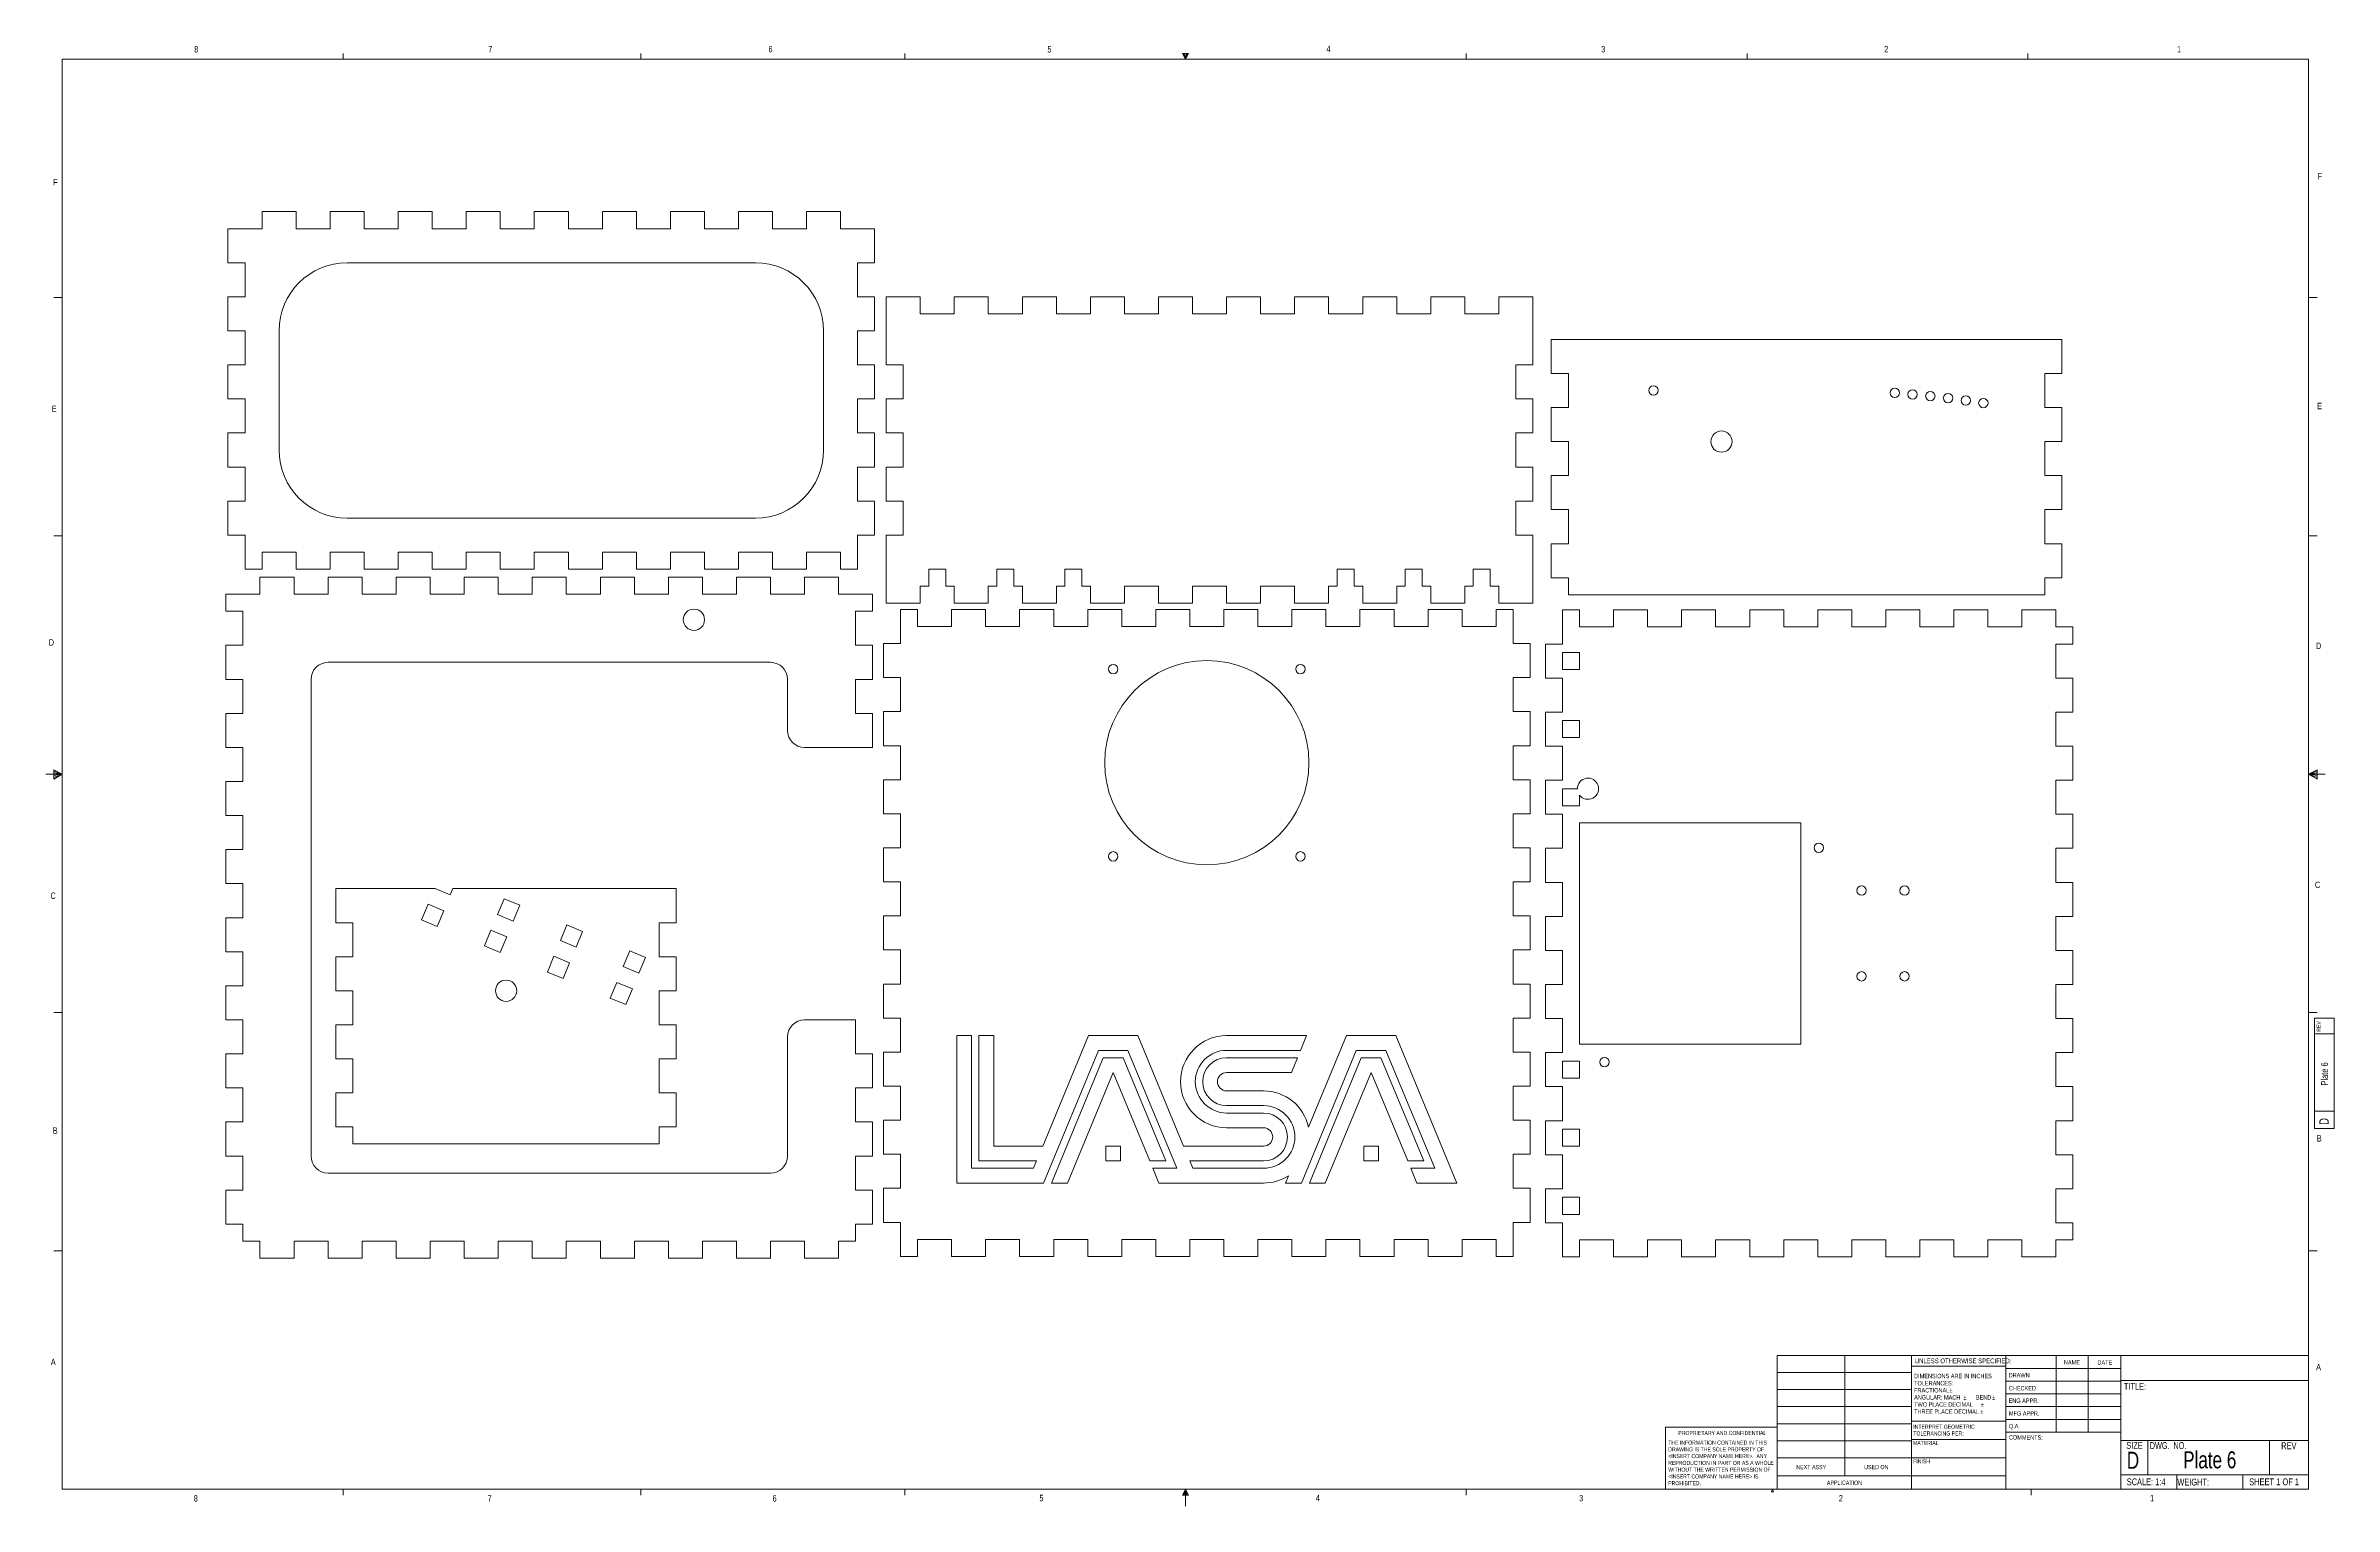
# Model space of a CAD drawing. Header units: inches. Extents: x 0.3 to 33.9, y 0.2 to 21.6.
import ezdxf

# ---------------------------------------------------------------- set-up
doc = ezdxf.new("R2010")
doc.units = ezdxf.units.IN
doc.header["$MEASUREMENT"] = 0
doc.styles.add('SLDTEXTSTYLE0', font='TXT', dxfattribs={"width": 0.75})
doc.styles.add('SLDTEXTSTYLE1', font='TXT', dxfattribs={"width": 0.6875})
doc.styles.add('SLDTEXTSTYLE2', font='TXT', dxfattribs={"width": 0.694444})

# ---------------------------------------------------------------- blocks, each defined once
blk = doc.blocks.new('SW_NOTE_0')
at = {"color": 0, "linetype": 'Continuous', "lineweight": 0, "char_height": 0.06, "attachment_point": 1, "style": 'SLDTEXTSTYLE0'}
for s, insert in [('INTERPRET GEOMETRIC', (0, 0.077)), ('TOLERANCING PER:', (0, -0.022))]:
    blk.add_mtext(s, dxfattribs=dict(at, insert=insert))
blk = doc.blocks.new('SW_NOTE_1')
at = {"color": 0, "linetype": 'Continuous', "lineweight": 0, "char_height": 0.065, "attachment_point": 1, "style": 'SLDTEXTSTYLE0'}
for s, insert in [('DIMENSIONS ARE IN INCHES', (0, 0.084)), ('ANGULAR: MACH', (0, -0.229)), ('TOLERANCES:', (0, -0.021)), ('TWO PLACE DECIMAL', (0, -0.334)), ('FRACTIONAL', (0, -0.125)), ('%%p', (0.518, -0.125)), ('%%p', (0.723, -0.229)), ('BEND', (0.907, -0.229)), ('%%p', (1.148, -0.229)), ('THREE PLACE DECIMAL', (0, -0.438)), ('%%p', (0.974, -0.438)), ('%%p', (0.979, -0.334))]:
    blk.add_mtext(s, dxfattribs=dict(at, insert=insert))
blk = doc.blocks.new('SW_NOTE_2')
at = {"color": 0, "linetype": 'Continuous', "lineweight": 0, "char_height": 0.06, "attachment_point": 1, "style": 'SLDTEXTSTYLE0'}
for s, insert in [('THE INFORMATION CONTAINED IN THIS', (0, 0.077)), ('WITHOUT THE WRITTEN PERMISSION OF', (0, -0.32)), ('<INSERT COMPANY NAME HERE>.  ANY', (0, -0.121)), ('DRAWING IS THE SOLE PROPERTY OF', (0, -0.022)), ('REPRODUCTION IN PART OR AS A WHOLE', (0, -0.221)), ('<INSERT COMPANY NAME HERE> IS', (0, -0.42)), ('PROHIBITED.', (0, -0.519))]:
    blk.add_mtext(s, dxfattribs=dict(at, insert=insert))

msp = doc.modelspace()

# ---------------------------------------------------------------- linework, layer by layer
at = {"color": 7, "linetype": 'Continuous', "lineweight": 0}
for p, q in [((0.523, 21.411), (33.523, 21.411)), ((0.523, 21.411), (0.523, 0.411)), ((4.648, 21.411), (4.648, 21.495)), ((9.023, 21.411), (9.023, 21.495)), ((12.898, 21.411), (12.898, 21.495)), ((16.981, 21.496), (17.067, 21.496)), ((17.023, 21.411), (16.981, 21.496)), ((17.023, 21.411), (16.989, 21.496)), ((17.023, 21.411), (17.009, 21.496)), ((17.023, 21.411), (17.036, 21.496)), ((17.023, 21.411), (17.046, 21.496)), ((17.023, 21.411), (17.067, 21.496)), ((21.148, 21.411), (21.148, 21.495)), ((25.273, 21.411), (25.273, 21.495)), ((29.398, 21.411), (29.398, 21.495)), ((33.523, 0.411), (33.523, 21.411)), ((0.523, 17.911), (0.398, 17.911)), ((33.523, 17.911), (33.648, 17.911)), ((0.523, 14.411), (0.398, 14.411)), ((33.523, 14.411), (33.648, 14.411)), ((0.523, 10.911), (0.28, 10.911)), ((0.399, 10.976), (0.399, 10.837)), ((0.523, 10.911), (0.399, 10.976)), ((0.399, 10.958), (0.523, 10.911)), ((0.399, 10.934), (0.523, 10.911)), ((0.399, 10.837), (0.523, 10.911)), ((0.399, 10.865), (0.523, 10.911)), ((0.399, 10.891), (0.523, 10.911)), ((33.523, 10.911), (33.647, 10.976)), ((33.647, 10.958), (33.523, 10.911)), ((33.647, 10.934), (33.523, 10.911)), ((33.647, 10.891), (33.523, 10.911)), ((33.647, 10.865), (33.523, 10.911)), ((33.647, 10.837), (33.523, 10.911)), ((33.523, 10.911), (33.766, 10.911)), ((33.647, 10.976), (33.647, 10.837)), ((0.523, 7.411), (0.398, 7.411)), ((33.523, 7.411), (33.648, 7.411)), ((33.61, 7.332), (33.9, 7.332)), ((33.61, 7.332), (33.61, 5.709)), ((33.9, 7.099), (33.61, 7.099)), ((33.9, 7.332), (33.9, 5.709)), ((33.61, 5.965), (33.9, 5.965)), ((33.61, 5.709), (33.9, 5.709)), ((0.523, 3.911), (0.398, 3.911)), ((33.523, 3.911), (33.648, 3.911)), ((25.714, 2.375), (33.523, 2.375)), ((25.714, 0.411), (25.714, 2.375)), ((26.712, 2.375), (26.712, 0.607)), ((27.691, 0.411), (27.691, 2.375)), ((29.073, 2.375), (29.073, 0.411)), ((29.817, 2.375), (29.817, 1.25)), ((30.285, 2.375), (30.285, 1.25)), ((30.764, 2.375), (30.764, 0.411)), ((25.714, 2.125), (27.691, 2.125)), ((29.073, 2.221), (27.691, 2.221)), ((29.073, 2.187), (30.764, 2.187)), ((25.714, 1.875), (27.691, 1.875)), ((29.073, 2), (30.764, 2)), ((29.073, 1.812), (30.764, 1.812)), ((30.764, 2.008), (33.523, 2.008)), ((25.714, 1.625), (27.691, 1.625)), ((25.714, 1.375), (27.691, 1.375)), ((27.691, 1.414), (29.073, 1.414)), ((30.764, 1.625), (29.073, 1.625)), ((30.764, 1.437), (29.073, 1.437)), ((24.077, 0.411), (24.077, 1.325)), ((25.714, 1.325), (24.077, 1.325)), ((25.714, 1.125), (27.691, 1.125)), ((27.691, 1.144), (29.073, 1.144)), ((30.764, 1.25), (29.073, 1.25)), ((30.764, 1.13), (33.523, 1.13)), ((31.16, 1.13), (31.16, 0.623)), ((32.951, 1.13), (32.951, 0.623)), ((25.714, 0.875), (27.691, 0.875)), ((27.691, 0.874), (29.073, 0.874)), ((33.523, 0.411), (0.523, 0.411)), ((4.648, 0.411), (4.648, 0.326)), ((9.023, 0.411), (9.023, 0.326)), ((12.898, 0.411), (12.898, 0.326)), ((17.023, 0.411), (16.981, 0.325)), ((17.023, 0.411), (16.989, 0.325)), ((17.023, 0.411), (17.009, 0.325)), ((17.023, 0.411), (17.023, 0.163)), ((17.023, 0.411), (17.067, 0.325)), ((17.023, 0.411), (17.046, 0.325)), ((17.023, 0.411), (17.036, 0.325)), ((21.148, 0.411), (21.148, 0.326)), ((25.634, 0.376), (25.648, 0.411)), ((25.66, 0.376), (25.634, 0.376)), ((25.648, 0.411), (25.66, 0.376)), ((25.714, 0.607), (29.073, 0.607)), ((29.448, 0.411), (29.448, 0.326)), ((30.764, 0.623), (33.523, 0.623)), ((31.587, 0.623), (31.587, 0.411)), ((32.559, 0.623), (32.559, 0.411)), ((16.981, 0.325), (17.067, 0.325))]:
    msp.add_line(p, q, dxfattribs=at)
at = {"color": 7, "linetype": 'Continuous', "lineweight": 15}
for p, q in [((3.957, 19.173), (3.457, 19.173)), ((3.457, 18.923), (3.457, 19.173)), ((3.957, 19.173), (3.957, 18.923)), ((4.957, 19.173), (4.457, 19.173)), ((4.457, 18.923), (4.457, 19.173)), ((4.957, 19.173), (4.957, 18.923)), ((5.957, 19.173), (5.457, 19.173)), ((5.457, 18.923), (5.457, 19.173)), ((5.957, 19.173), (5.957, 18.923)), ((6.957, 19.173), (6.457, 19.173)), ((6.457, 18.923), (6.457, 19.173)), ((6.957, 19.173), (6.957, 18.923)), ((7.957, 19.173), (7.457, 19.173)), ((7.457, 18.923), (7.457, 19.173)), ((7.957, 19.173), (7.957, 18.923)), ((8.957, 19.173), (8.457, 19.173)), ((8.457, 18.923), (8.457, 19.173)), ((8.957, 19.173), (8.957, 18.923)), ((9.957, 19.173), (9.457, 19.173)), ((9.457, 18.923), (9.457, 19.173)), ((9.957, 19.173), (9.957, 18.923)), ((10.957, 19.173), (10.457, 19.173)), ((10.457, 18.923), (10.457, 19.173)), ((10.957, 19.173), (10.957, 18.923)), ((11.957, 19.173), (11.457, 19.173)), ((11.457, 18.923), (11.457, 19.173)), ((11.957, 19.173), (11.957, 18.923)), ((2.957, 18.923), (2.957, 18.423)), ((2.957, 18.923), (3.457, 18.923)), ((3.957, 18.923), (4.457, 18.923)), ((4.957, 18.923), (5.457, 18.923)), ((5.957, 18.923), (6.457, 18.923)), ((6.957, 18.923), (7.457, 18.923)), ((7.957, 18.923), (8.457, 18.923)), ((8.957, 18.923), (9.457, 18.923)), ((9.957, 18.923), (10.457, 18.923)), ((10.957, 18.923), (11.457, 18.923)), ((11.957, 18.923), (12.457, 18.923)), ((12.457, 18.423), (12.457, 18.923)), ((3.207, 18.423), (2.957, 18.423)), ((3.207, 17.923), (3.207, 18.423)), ((10.707, 18.423), (4.707, 18.423)), ((12.457, 18.423), (12.207, 18.423)), ((12.207, 18.423), (12.207, 17.923)), ((2.957, 17.923), (2.957, 17.423)), ((2.957, 17.923), (3.207, 17.923)), ((12.207, 17.923), (12.457, 17.923)), ((12.457, 17.423), (12.457, 17.923)), ((13.127, 17.923), (12.627, 17.923)), ((12.627, 17.923), (12.627, 16.923)), ((13.127, 17.923), (13.127, 17.673)), ((13.627, 17.673), (13.627, 17.923)), ((14.127, 17.923), (13.627, 17.923)), ((14.127, 17.923), (14.127, 17.673)), ((15.127, 17.923), (14.627, 17.923)), ((14.627, 17.673), (14.627, 17.923)), ((15.127, 17.923), (15.127, 17.673)), ((15.627, 17.673), (15.627, 17.923)), ((16.127, 17.923), (15.627, 17.923)), ((16.127, 17.923), (16.127, 17.673)), ((16.627, 17.673), (16.627, 17.923)), ((17.127, 17.923), (16.627, 17.923)), ((17.127, 17.923), (17.127, 17.673)), ((18.127, 17.923), (17.627, 17.923)), ((17.627, 17.673), (17.627, 17.923)), ((18.127, 17.923), (18.127, 17.673)), ((19.127, 17.923), (18.627, 17.923)), ((18.627, 17.673), (18.627, 17.923)), ((19.127, 17.923), (19.127, 17.673)), ((19.627, 17.673), (19.627, 17.923)), ((20.127, 17.923), (19.627, 17.923)), ((20.127, 17.923), (20.127, 17.673)), ((20.627, 17.673), (20.627, 17.923)), ((21.127, 17.923), (20.627, 17.923)), ((21.127, 17.923), (21.127, 17.673)), ((21.627, 17.673), (21.627, 17.923)), ((22.127, 17.923), (21.627, 17.923)), ((22.127, 16.923), (22.127, 17.923)), ((13.127, 17.673), (13.627, 17.673)), ((14.127, 17.673), (14.627, 17.673)), ((15.127, 17.673), (15.627, 17.673)), ((16.127, 17.673), (16.627, 17.673)), ((17.127, 17.673), (17.627, 17.673)), ((18.127, 17.673), (18.627, 17.673)), ((19.127, 17.673), (19.627, 17.673)), ((20.127, 17.673), (20.627, 17.673)), ((21.127, 17.673), (21.627, 17.673)), ((3.207, 17.423), (2.957, 17.423)), ((3.207, 16.923), (3.207, 17.423)), ((3.707, 17.423), (3.707, 15.673)), ((11.707, 15.673), (11.707, 17.423)), ((12.457, 17.423), (12.207, 17.423)), ((12.207, 17.423), (12.207, 16.923)), ((22.398, 17.297), (29.898, 17.297)), ((22.398, 16.797), (22.398, 17.297)), ((29.898, 17.297), (29.898, 16.797)), ((2.957, 16.923), (2.957, 16.423)), ((2.957, 16.923), (3.207, 16.923)), ((12.207, 16.923), (12.457, 16.923)), ((12.457, 16.423), (12.457, 16.923)), ((12.877, 16.923), (12.627, 16.923)), ((12.877, 16.423), (12.877, 16.923)), ((22.127, 16.923), (21.877, 16.923)), ((21.877, 16.923), (21.877, 16.423)), ((22.398, 16.797), (22.648, 16.797)), ((22.648, 16.797), (22.648, 16.297)), ((29.648, 16.797), (29.898, 16.797)), ((29.648, 16.297), (29.648, 16.797)), ((3.207, 16.423), (2.957, 16.423)), ((3.207, 15.923), (3.207, 16.423)), ((12.457, 16.423), (12.207, 16.423)), ((12.207, 16.423), (12.207, 15.923)), ((12.627, 16.423), (12.877, 16.423)), ((12.627, 16.423), (12.627, 15.923)), ((21.877, 16.423), (22.127, 16.423)), ((22.127, 15.923), (22.127, 16.423)), ((22.398, 15.797), (22.398, 16.297)), ((22.648, 16.297), (22.398, 16.297)), ((29.898, 16.297), (29.648, 16.297)), ((29.898, 16.297), (29.898, 15.797)), ((2.957, 15.923), (3.207, 15.923)), ((2.957, 15.923), (2.957, 15.423)), ((12.207, 15.923), (12.457, 15.923)), ((12.457, 15.423), (12.457, 15.923)), ((12.877, 15.923), (12.627, 15.923)), ((12.877, 15.423), (12.877, 15.923)), ((22.127, 15.923), (21.877, 15.923)), ((21.877, 15.923), (21.877, 15.423)), ((22.398, 15.797), (22.648, 15.797)), ((22.648, 15.797), (22.648, 15.297)), ((29.648, 15.297), (29.648, 15.797)), ((29.648, 15.797), (29.898, 15.797)), ((3.207, 15.423), (2.957, 15.423)), ((3.207, 14.923), (3.207, 15.423)), ((12.457, 15.423), (12.207, 15.423)), ((12.207, 15.423), (12.207, 14.923)), ((12.627, 15.423), (12.877, 15.423)), ((12.627, 15.423), (12.627, 14.923)), ((21.877, 15.423), (22.127, 15.423)), ((22.127, 14.923), (22.127, 15.423)), ((22.648, 15.297), (22.398, 15.297)), ((22.398, 14.797), (22.398, 15.297)), ((29.898, 15.297), (29.648, 15.297)), ((29.898, 15.297), (29.898, 14.797)), ((2.957, 14.923), (3.207, 14.923)), ((2.957, 14.923), (2.957, 14.423)), ((12.207, 14.923), (12.457, 14.923)), ((12.457, 14.423), (12.457, 14.923)), ((12.877, 14.923), (12.627, 14.923)), ((12.877, 14.423), (12.877, 14.923)), ((22.127, 14.923), (21.877, 14.923)), ((21.877, 14.923), (21.877, 14.423)), ((22.398, 14.797), (22.648, 14.797)), ((22.648, 14.797), (22.648, 14.297)), ((29.648, 14.297), (29.648, 14.797)), ((29.648, 14.797), (29.898, 14.797)), ((4.707, 14.673), (10.707, 14.673)), ((3.207, 14.423), (2.957, 14.423)), ((3.207, 13.923), (3.207, 14.423)), ((3.957, 14.173), (3.457, 14.173)), ((3.457, 14.173), (3.457, 13.923)), ((3.957, 13.923), (3.957, 14.173)), ((4.957, 14.173), (4.457, 14.173)), ((4.457, 14.173), (4.457, 13.923)), ((4.957, 13.923), (4.957, 14.173)), ((5.957, 14.173), (5.457, 14.173)), ((5.457, 14.173), (5.457, 13.923)), ((5.957, 13.923), (5.957, 14.173)), ((6.957, 14.173), (6.457, 14.173)), ((6.457, 14.173), (6.457, 13.923)), ((6.957, 13.923), (6.957, 14.173)), ((7.957, 14.173), (7.457, 14.173)), ((7.457, 14.173), (7.457, 13.923)), ((7.957, 13.923), (7.957, 14.173)), ((8.957, 14.173), (8.457, 14.173)), ((8.457, 14.173), (8.457, 13.923)), ((8.957, 13.923), (8.957, 14.173)), ((9.957, 14.173), (9.457, 14.173)), ((9.457, 14.173), (9.457, 13.923)), ((9.957, 13.923), (9.957, 14.173)), ((10.957, 14.173), (10.457, 14.173)), ((10.457, 14.173), (10.457, 13.923)), ((10.957, 13.923), (10.957, 14.173)), ((11.957, 14.173), (11.457, 14.173)), ((11.457, 14.173), (11.457, 13.923)), ((11.957, 13.923), (11.957, 14.173)), ((12.457, 14.423), (12.207, 14.423)), ((12.207, 14.423), (12.207, 13.923)), ((12.627, 14.423), (12.877, 14.423)), ((12.627, 14.423), (12.627, 13.423)), ((21.877, 14.423), (22.127, 14.423)), ((22.127, 13.423), (22.127, 14.423)), ((22.648, 14.297), (22.398, 14.297)), ((22.398, 13.797), (22.398, 14.297)), ((29.898, 14.297), (29.648, 14.297)), ((29.898, 14.297), (29.898, 13.797)), ((3.207, 13.923), (3.457, 13.923)), ((3.927, 13.805), (3.427, 13.805)), ((3.427, 13.555), (3.427, 13.805)), ((3.927, 13.805), (3.927, 13.555)), ((3.957, 13.923), (4.457, 13.923)), ((4.927, 13.805), (4.427, 13.805)), ((4.427, 13.555), (4.427, 13.805)), ((4.927, 13.805), (4.927, 13.555)), ((4.957, 13.923), (5.457, 13.923)), ((5.927, 13.805), (5.427, 13.805)), ((5.427, 13.555), (5.427, 13.805)), ((5.927, 13.805), (5.927, 13.555)), ((5.957, 13.923), (6.457, 13.923)), ((6.927, 13.805), (6.427, 13.805)), ((6.427, 13.555), (6.427, 13.805)), ((6.927, 13.805), (6.927, 13.555)), ((6.957, 13.923), (7.457, 13.923)), ((7.927, 13.805), (7.427, 13.805)), ((7.427, 13.555), (7.427, 13.805)), ((7.927, 13.805), (7.927, 13.555)), ((7.957, 13.923), (8.457, 13.923)), ((8.927, 13.805), (8.427, 13.805)), ((8.427, 13.555), (8.427, 13.805)), ((8.927, 13.805), (8.927, 13.555)), ((8.957, 13.923), (9.457, 13.923)), ((9.927, 13.805), (9.427, 13.805)), ((9.427, 13.555), (9.427, 13.805)), ((9.927, 13.805), (9.927, 13.555)), ((9.957, 13.923), (10.457, 13.923)), ((10.927, 13.805), (10.427, 13.805)), ((10.427, 13.555), (10.427, 13.805)), ((10.927, 13.805), (10.927, 13.555)), ((10.957, 13.923), (11.457, 13.923)), ((11.927, 13.805), (11.427, 13.805)), ((11.427, 13.555), (11.427, 13.805)), ((11.927, 13.805), (11.927, 13.555)), ((11.957, 13.923), (12.207, 13.923)), ((13.502, 13.923), (13.252, 13.923)), ((13.252, 13.923), (13.252, 13.673)), ((13.502, 13.673), (13.502, 13.923)), ((14.502, 13.923), (14.252, 13.923)), ((14.252, 13.923), (14.252, 13.673)), ((14.502, 13.673), (14.502, 13.923)), ((15.502, 13.923), (15.252, 13.923)), ((15.252, 13.923), (15.252, 13.673)), ((15.502, 13.673), (15.502, 13.923)), ((19.502, 13.923), (19.252, 13.923)), ((19.252, 13.923), (19.252, 13.673)), ((19.502, 13.673), (19.502, 13.923)), ((20.502, 13.923), (20.252, 13.923)), ((20.252, 13.923), (20.252, 13.673)), ((20.502, 13.673), (20.502, 13.923)), ((21.502, 13.923), (21.252, 13.923)), ((21.252, 13.923), (21.252, 13.673)), ((21.502, 13.673), (21.502, 13.923)), ((22.398, 13.797), (22.648, 13.797)), ((22.648, 13.797), (22.648, 13.547)), ((29.648, 13.797), (29.648, 13.547)), ((29.648, 13.797), (29.898, 13.797)), ((2.927, 13.555), (2.927, 13.305)), ((2.927, 13.555), (3.427, 13.555)), ((3.927, 13.555), (4.427, 13.555)), ((4.927, 13.555), (5.427, 13.555)), ((5.927, 13.555), (6.427, 13.555)), ((6.927, 13.555), (7.427, 13.555)), ((7.927, 13.555), (8.427, 13.555)), ((8.927, 13.555), (9.427, 13.555)), ((9.927, 13.555), (10.427, 13.555)), ((10.927, 13.555), (11.427, 13.555)), ((11.927, 13.555), (12.427, 13.555)), ((12.427, 13.305), (12.427, 13.555)), ((13.127, 13.673), (13.127, 13.423)), ((13.252, 13.673), (13.127, 13.673)), ((13.627, 13.673), (13.502, 13.673)), ((13.627, 13.423), (13.627, 13.673)), ((14.127, 13.673), (14.127, 13.423)), ((14.252, 13.673), (14.127, 13.673)), ((14.627, 13.673), (14.502, 13.673)), ((14.627, 13.423), (14.627, 13.673)), ((15.127, 13.673), (15.127, 13.423)), ((15.252, 13.673), (15.127, 13.673)), ((15.627, 13.673), (15.502, 13.673)), ((15.627, 13.423), (15.627, 13.673)), ((16.627, 13.673), (16.127, 13.673)), ((16.127, 13.673), (16.127, 13.423)), ((16.627, 13.423), (16.627, 13.673)), ((17.627, 13.673), (17.127, 13.673)), ((17.127, 13.673), (17.127, 13.423)), ((17.627, 13.423), (17.627, 13.673)), ((18.627, 13.673), (18.127, 13.673)), ((18.127, 13.673), (18.127, 13.423)), ((18.627, 13.423), (18.627, 13.673)), ((19.127, 13.673), (19.127, 13.423)), ((19.252, 13.673), (19.127, 13.673)), ((19.627, 13.673), (19.502, 13.673)), ((19.627, 13.423), (19.627, 13.673)), ((20.127, 13.673), (20.127, 13.423)), ((20.252, 13.673), (20.127, 13.673)), ((20.627, 13.673), (20.502, 13.673)), ((20.627, 13.423), (20.627, 13.673)), ((21.127, 13.673), (21.127, 13.423)), ((21.252, 13.673), (21.127, 13.673)), ((21.627, 13.673), (21.502, 13.673)), ((21.627, 13.423), (21.627, 13.673)), ((29.648, 13.547), (22.648, 13.547)), ((3.177, 13.305), (2.927, 13.305)), ((3.177, 12.805), (3.177, 13.305)), ((12.427, 13.305), (12.177, 13.305)), ((12.177, 13.305), (12.177, 12.805)), ((12.627, 13.423), (13.127, 13.423)), ((12.837, 12.831), (12.837, 13.331)), ((13.087, 13.331), (12.837, 13.331)), ((13.087, 13.331), (13.087, 13.081)), ((14.087, 13.331), (13.587, 13.331)), ((13.587, 13.081), (13.587, 13.331)), ((13.627, 13.423), (14.127, 13.423)), ((14.087, 13.331), (14.087, 13.081)), ((15.087, 13.331), (14.587, 13.331)), ((14.587, 13.081), (14.587, 13.331)), ((14.627, 13.423), (15.127, 13.423)), ((15.087, 13.331), (15.087, 13.081)), ((16.087, 13.331), (15.587, 13.331)), ((15.587, 13.081), (15.587, 13.331)), ((15.627, 13.423), (16.127, 13.423)), ((16.087, 13.331), (16.087, 13.081)), ((17.087, 13.331), (16.587, 13.331)), ((16.587, 13.081), (16.587, 13.331)), ((16.627, 13.423), (17.127, 13.423)), ((17.087, 13.331), (17.087, 13.081)), ((18.087, 13.331), (17.587, 13.331)), ((17.587, 13.081), (17.587, 13.331)), ((17.627, 13.423), (18.127, 13.423)), ((18.087, 13.331), (18.087, 13.081)), ((19.087, 13.331), (18.587, 13.331)), ((18.587, 13.081), (18.587, 13.331)), ((18.627, 13.423), (19.127, 13.423)), ((19.087, 13.331), (19.087, 13.081)), ((20.087, 13.331), (19.587, 13.331)), ((19.587, 13.081), (19.587, 13.331)), ((19.627, 13.423), (20.127, 13.423)), ((20.087, 13.331), (20.087, 13.081)), ((21.087, 13.331), (20.587, 13.331)), ((20.587, 13.081), (20.587, 13.331)), ((20.627, 13.423), (21.127, 13.423)), ((21.087, 13.331), (21.087, 13.081)), ((21.837, 13.331), (21.587, 13.331)), ((21.587, 13.081), (21.587, 13.331)), ((21.627, 13.423), (22.127, 13.423)), ((21.837, 13.331), (21.837, 12.831)), ((22.812, 13.324), (22.562, 13.324)), ((22.562, 12.824), (22.562, 13.324)), ((22.812, 13.324), (22.812, 13.074)), ((23.312, 13.074), (23.312, 13.324)), ((23.812, 13.324), (23.312, 13.324)), ((23.812, 13.324), (23.812, 13.074)), ((24.312, 13.074), (24.312, 13.324)), ((24.812, 13.324), (24.312, 13.324)), ((24.812, 13.324), (24.812, 13.074)), ((25.312, 13.074), (25.312, 13.324)), ((25.812, 13.324), (25.312, 13.324)), ((25.812, 13.324), (25.812, 13.074)), ((26.312, 13.074), (26.312, 13.324)), ((26.812, 13.324), (26.312, 13.324)), ((26.812, 13.324), (26.812, 13.074)), ((27.312, 13.074), (27.312, 13.324)), ((27.812, 13.324), (27.312, 13.324)), ((27.812, 13.324), (27.812, 13.074)), ((28.312, 13.074), (28.312, 13.324)), ((28.812, 13.324), (28.312, 13.324)), ((28.812, 13.324), (28.812, 13.074)), ((29.312, 13.074), (29.312, 13.324)), ((29.812, 13.324), (29.312, 13.324)), ((29.812, 13.324), (29.812, 13.074)), ((2.927, 12.805), (2.927, 12.305)), ((2.927, 12.805), (3.177, 12.805)), ((12.177, 12.805), (12.427, 12.805)), ((12.427, 12.305), (12.427, 12.805)), ((12.587, 12.831), (12.837, 12.831)), ((12.587, 12.831), (12.587, 12.331)), ((13.087, 13.081), (13.587, 13.081)), ((14.087, 13.081), (14.587, 13.081)), ((15.087, 13.081), (15.587, 13.081)), ((16.087, 13.081), (16.587, 13.081)), ((17.087, 13.081), (17.587, 13.081)), ((18.087, 13.081), (18.587, 13.081)), ((19.087, 13.081), (19.587, 13.081)), ((20.087, 13.081), (20.587, 13.081)), ((21.087, 13.081), (21.587, 13.081)), ((21.837, 12.831), (22.087, 12.831)), ((22.087, 12.331), (22.087, 12.831)), ((22.312, 12.824), (22.312, 12.324)), ((22.312, 12.824), (22.562, 12.824)), ((22.812, 13.074), (23.312, 13.074)), ((23.812, 13.074), (24.312, 13.074)), ((24.812, 13.074), (25.312, 13.074)), ((25.812, 13.074), (26.312, 13.074)), ((26.812, 13.074), (27.312, 13.074)), ((27.812, 13.074), (28.312, 13.074)), ((28.812, 13.074), (29.312, 13.074)), ((29.812, 13.074), (30.062, 13.074)), ((30.062, 12.824), (29.812, 12.824)), ((29.812, 12.824), (29.812, 12.324)), ((30.062, 13.074), (30.062, 12.824)), ((10.927, 12.555), (4.427, 12.555)), ((22.562, 12.699), (22.562, 12.449)), ((22.812, 12.699), (22.562, 12.699)), ((22.562, 12.449), (22.812, 12.449)), ((22.812, 12.449), (22.812, 12.699)), ((3.177, 12.305), (2.927, 12.305)), ((3.177, 11.805), (3.177, 12.305)), ((4.177, 12.305), (4.177, 5.305)), ((11.177, 11.555), (11.177, 12.305)), ((12.427, 12.305), (12.177, 12.305)), ((12.177, 12.305), (12.177, 11.805)), ((12.837, 12.331), (12.587, 12.331)), ((12.837, 11.831), (12.837, 12.331)), ((22.087, 12.331), (21.837, 12.331)), ((21.837, 12.331), (21.837, 11.831)), ((22.562, 12.324), (22.312, 12.324)), ((22.562, 11.824), (22.562, 12.324)), ((29.812, 12.324), (30.062, 12.324)), ((30.062, 12.324), (30.062, 11.824)), ((2.927, 11.805), (2.927, 11.305)), ((2.927, 11.805), (3.177, 11.805)), ((12.177, 11.805), (12.427, 11.805)), ((12.427, 11.305), (12.427, 11.805)), ((12.587, 11.831), (12.837, 11.831)), ((12.587, 11.831), (12.587, 11.331)), ((21.837, 11.831), (22.087, 11.831)), ((22.087, 11.331), (22.087, 11.831)), ((22.312, 11.824), (22.312, 11.324)), ((22.312, 11.824), (22.562, 11.824)), ((30.062, 11.824), (29.812, 11.824)), ((29.812, 11.824), (29.812, 11.324)), ((22.562, 11.699), (22.562, 11.449)), ((22.812, 11.699), (22.562, 11.699)), ((22.562, 11.449), (22.812, 11.449)), ((22.812, 11.449), (22.812, 11.699)), ((3.177, 11.305), (2.927, 11.305)), ((3.177, 10.805), (3.177, 11.305)), ((12.427, 11.305), (11.427, 11.305)), ((12.837, 11.331), (12.587, 11.331)), ((12.837, 10.831), (12.837, 11.331)), ((22.087, 11.331), (21.837, 11.331)), ((21.837, 11.331), (21.837, 10.831)), ((22.562, 11.324), (22.312, 11.324)), ((22.562, 10.824), (22.562, 11.324)), ((29.812, 11.324), (30.062, 11.324)), ((30.062, 11.324), (30.062, 10.824)), ((2.927, 10.805), (2.927, 10.305)), ((2.927, 10.805), (3.177, 10.805)), ((12.587, 10.831), (12.837, 10.831)), ((12.587, 10.831), (12.587, 10.331)), ((21.837, 10.831), (22.087, 10.831)), ((22.087, 10.331), (22.087, 10.831)), ((22.312, 10.824), (22.312, 10.324)), ((22.312, 10.824), (22.562, 10.824)), ((30.062, 10.824), (29.812, 10.824)), ((29.812, 10.824), (29.812, 10.324)), ((22.562, 10.699), (22.562, 10.449)), ((22.781, 10.699), (22.562, 10.699)), ((22.562, 10.449), (22.812, 10.449)), ((22.812, 10.449), (22.812, 10.605)), ((3.177, 10.305), (2.927, 10.305)), ((3.177, 9.805), (3.177, 10.305)), ((12.837, 10.331), (12.587, 10.331)), ((12.837, 9.831), (12.837, 10.331)), ((22.087, 10.331), (21.837, 10.331)), ((21.837, 10.331), (21.837, 9.831)), ((22.562, 10.324), (22.312, 10.324)), ((22.562, 9.824), (22.562, 10.324)), ((26.062, 10.199), (22.812, 10.199)), ((22.812, 10.199), (22.812, 6.949)), ((26.062, 6.949), (26.062, 10.199)), ((29.812, 10.324), (30.062, 10.324)), ((30.062, 10.324), (30.062, 9.824)), ((2.927, 9.805), (2.927, 9.305)), ((2.927, 9.805), (3.177, 9.805)), ((12.587, 9.831), (12.837, 9.831)), ((12.587, 9.831), (12.587, 9.331)), ((21.837, 9.831), (22.087, 9.831)), ((22.087, 9.331), (22.087, 9.831)), ((22.312, 9.824), (22.562, 9.824)), ((22.312, 9.824), (22.312, 9.324)), ((30.062, 9.824), (29.812, 9.824)), ((29.812, 9.824), (29.812, 9.324)), ((3.177, 9.305), (2.927, 9.305)), ((3.177, 8.805), (3.177, 9.305)), ((4.543, 8.732), (4.543, 9.232)), ((4.543, 9.232), (5.999, 9.232)), ((6.223, 9.139), (5.999, 9.232)), ((6.223, 9.139), (6.262, 9.232)), ((6.262, 9.232), (9.543, 9.232)), ((6.916, 8.852), (7.012, 9.083)), ((7.012, 9.083), (7.243, 8.987)), ((9.543, 9.232), (9.543, 8.732)), ((12.837, 9.331), (12.587, 9.331)), ((12.837, 8.831), (12.837, 9.331)), ((22.087, 9.331), (21.837, 9.331)), ((21.837, 9.331), (21.837, 8.831)), ((22.562, 9.324), (22.312, 9.324)), ((22.562, 8.824), (22.562, 9.324)), ((29.812, 9.324), (30.062, 9.324)), ((30.062, 9.324), (30.062, 8.824)), ((2.927, 8.805), (2.927, 8.305)), ((2.927, 8.805), (3.177, 8.805)), ((5.801, 8.772), (5.897, 9.003)), ((6.032, 8.677), (5.801, 8.772)), ((5.897, 9.003), (6.128, 8.908)), ((6.128, 8.908), (6.032, 8.677)), ((7.147, 8.756), (6.916, 8.852)), ((7.243, 8.987), (7.147, 8.756)), ((12.587, 8.831), (12.837, 8.831)), ((12.587, 8.831), (12.587, 8.331)), ((21.837, 8.831), (22.087, 8.831)), ((22.087, 8.331), (22.087, 8.831)), ((22.312, 8.824), (22.312, 8.324)), ((22.312, 8.824), (22.562, 8.824)), ((30.062, 8.824), (29.812, 8.824)), ((29.812, 8.824), (29.812, 8.324)), ((4.543, 8.732), (4.793, 8.732)), ((4.793, 8.732), (4.793, 8.232)), ((6.725, 8.39), (6.82, 8.621)), ((6.82, 8.621), (7.051, 8.525)), ((7.051, 8.525), (6.956, 8.294)), ((7.84, 8.469), (7.936, 8.7)), ((8.071, 8.373), (7.84, 8.469)), ((7.936, 8.7), (8.167, 8.604)), ((8.167, 8.604), (8.071, 8.373)), ((9.293, 8.732), (9.543, 8.732)), ((9.293, 8.232), (9.293, 8.732)), ((3.177, 8.305), (2.927, 8.305)), ((3.177, 7.805), (3.177, 8.305)), ((4.793, 8.232), (4.543, 8.232)), ((4.543, 7.732), (4.543, 8.232)), ((6.956, 8.294), (6.725, 8.39)), ((7.649, 8.007), (7.744, 8.238)), ((7.744, 8.238), (7.975, 8.142)), ((7.975, 8.142), (7.88, 7.911)), ((8.764, 8.086), (8.86, 8.317)), ((8.995, 7.991), (8.764, 8.086)), ((8.86, 8.317), (9.091, 8.221)), ((9.091, 8.221), (8.995, 7.991)), ((9.543, 8.232), (9.293, 8.232)), ((9.543, 8.232), (9.543, 7.732)), ((12.837, 8.331), (12.587, 8.331)), ((12.837, 7.831), (12.837, 8.331)), ((22.087, 8.331), (21.837, 8.331)), ((21.837, 8.331), (21.837, 7.831)), ((22.562, 8.324), (22.312, 8.324)), ((22.562, 7.824), (22.562, 8.324)), ((29.812, 8.324), (30.062, 8.324)), ((30.062, 8.324), (30.062, 7.824)), ((2.927, 7.805), (2.927, 7.305)), ((2.927, 7.805), (3.177, 7.805)), ((7.88, 7.911), (7.649, 8.007)), ((8.573, 7.624), (8.668, 7.855)), ((8.668, 7.855), (8.899, 7.76)), ((8.899, 7.76), (8.803, 7.529)), ((12.587, 7.831), (12.837, 7.831)), ((12.587, 7.831), (12.587, 7.331)), ((21.837, 7.831), (22.087, 7.831)), ((22.087, 7.331), (22.087, 7.831)), ((22.312, 7.824), (22.562, 7.824)), ((22.312, 7.824), (22.312, 7.324)), ((30.062, 7.824), (29.812, 7.824)), ((29.812, 7.824), (29.812, 7.324)), ((4.543, 7.732), (4.793, 7.732)), ((4.793, 7.732), (4.793, 7.232)), ((8.803, 7.529), (8.573, 7.624)), ((9.293, 7.732), (9.543, 7.732)), ((9.293, 7.232), (9.293, 7.732)), ((3.177, 7.305), (2.927, 7.305)), ((3.177, 6.805), (3.177, 7.305)), ((4.793, 7.232), (4.543, 7.232)), ((4.543, 6.732), (4.543, 7.232)), ((9.543, 7.232), (9.293, 7.232)), ((9.543, 7.232), (9.543, 6.732)), ((11.427, 7.305), (12.177, 7.305)), ((12.177, 7.305), (12.177, 6.805)), ((12.837, 7.331), (12.587, 7.331)), ((12.837, 6.831), (12.837, 7.331)), ((13.881, 7.074), (13.664, 7.074)), ((13.664, 7.074), (13.664, 4.908)), ((13.881, 5.125), (13.881, 7.074)), ((14.206, 7.074), (13.989, 7.074)), ((13.989, 7.074), (13.989, 5.233)), ((14.206, 5.45), (14.206, 7.074)), ((15.599, 7.074), (14.927, 5.45)), ((16.323, 7.074), (15.599, 7.074)), ((16.995, 5.45), (16.323, 7.074)), ((18.803, 7.074), (17.628, 7.074)), ((18.713, 6.857), (18.803, 7.074)), ((19.389, 7.074), (18.831, 5.728)), ((20.112, 7.074), (19.389, 7.074)), ((21.009, 4.908), (20.112, 7.074)), ((22.087, 7.331), (21.837, 7.331)), ((21.837, 7.331), (21.837, 6.831)), ((22.562, 7.324), (22.312, 7.324)), ((22.562, 6.824), (22.562, 7.324)), ((29.812, 7.324), (30.062, 7.324)), ((30.062, 7.324), (30.062, 6.824)), ((2.927, 6.805), (2.927, 6.305)), ((2.927, 6.805), (3.177, 6.805)), ((4.543, 6.732), (4.793, 6.732)), ((4.793, 6.732), (4.793, 6.232)), ((9.293, 6.732), (9.543, 6.732)), ((9.293, 6.232), (9.293, 6.732)), ((11.177, 5.305), (11.177, 7.055)), ((12.177, 6.805), (12.427, 6.805)), ((12.427, 6.305), (12.427, 6.805)), ((12.587, 6.831), (12.837, 6.831)), ((12.587, 6.831), (12.587, 6.331)), ((14.937, 4.908), (15.744, 6.857)), ((15.816, 6.749), (15.054, 4.908)), ((15.744, 6.857), (16.178, 6.857)), ((16.106, 6.749), (15.816, 6.749)), ((16.734, 5.233), (16.106, 6.749)), ((16.178, 6.857), (16.896, 5.125)), ((17.628, 6.857), (18.713, 6.857)), ((18.668, 6.749), (17.628, 6.749)), ((18.579, 6.532), (18.668, 6.749)), ((18.726, 4.908), (19.533, 6.857)), ((19.606, 6.749), (18.843, 4.908)), ((19.533, 6.857), (19.967, 6.857)), ((19.895, 6.749), (19.606, 6.749)), ((20.523, 5.233), (19.895, 6.749)), ((19.967, 6.857), (20.685, 5.125)), ((21.837, 6.831), (22.087, 6.831)), ((22.087, 6.331), (22.087, 6.831)), ((22.312, 6.824), (22.562, 6.824)), ((22.312, 6.824), (22.312, 6.324)), ((22.812, 6.949), (26.062, 6.949)), ((30.062, 6.824), (29.812, 6.824)), ((29.812, 6.824), (29.812, 6.324)), ((15.288, 4.908), (15.961, 6.532)), ((15.961, 6.532), (16.499, 5.233)), ((17.628, 6.532), (18.579, 6.532)), ((19.078, 4.908), (19.75, 6.532)), ((19.75, 6.532), (20.289, 5.233)), ((22.562, 6.699), (22.562, 6.449)), ((22.812, 6.699), (22.562, 6.699)), ((22.562, 6.449), (22.812, 6.449)), ((22.812, 6.449), (22.812, 6.699)), ((3.177, 6.305), (2.927, 6.305)), ((3.177, 5.805), (3.177, 6.305)), ((4.793, 6.232), (4.543, 6.232)), ((4.543, 5.732), (4.543, 6.232)), ((9.543, 6.232), (9.293, 6.232)), ((9.543, 6.232), (9.543, 5.732)), ((12.427, 6.305), (12.177, 6.305)), ((12.177, 6.305), (12.177, 5.805)), ((12.837, 6.331), (12.587, 6.331)), ((12.837, 5.831), (12.837, 6.331)), ((18.17, 6.262), (17.628, 6.262)), ((22.087, 6.331), (21.837, 6.331)), ((21.837, 6.331), (21.837, 5.831)), ((22.562, 6.324), (22.312, 6.324)), ((22.562, 5.824), (22.562, 6.324)), ((29.812, 6.324), (30.062, 6.324)), ((30.062, 6.324), (30.062, 5.824)), ((2.927, 5.805), (2.927, 5.305)), ((2.927, 5.805), (3.177, 5.805)), ((4.543, 5.732), (4.793, 5.732)), ((4.793, 5.732), (4.793, 5.482)), ((9.293, 5.732), (9.543, 5.732)), ((9.293, 5.732), (9.293, 5.482)), ((12.177, 5.805), (12.427, 5.805)), ((12.427, 5.305), (12.427, 5.805)), ((12.587, 5.831), (12.587, 5.331)), ((12.587, 5.831), (12.837, 5.831)), ((17.628, 6.045), (18.17, 6.045)), ((18.17, 5.937), (17.628, 5.937)), ((17.628, 5.72), (18.17, 5.72)), ((21.837, 5.831), (22.087, 5.831)), ((22.087, 5.331), (22.087, 5.831)), ((22.312, 5.824), (22.312, 5.324)), ((22.312, 5.824), (22.562, 5.824)), ((30.062, 5.824), (29.812, 5.824)), ((29.812, 5.824), (29.812, 5.324)), ((9.293, 5.482), (4.793, 5.482)), ((14.927, 5.45), (14.206, 5.45)), ((15.853, 5.45), (15.853, 5.233)), ((16.069, 5.45), (15.853, 5.45)), ((16.069, 5.233), (16.069, 5.45)), ((18.17, 5.45), (16.995, 5.45)), ((19.859, 5.45), (19.642, 5.45)), ((19.642, 5.45), (19.642, 5.233)), ((19.859, 5.233), (19.859, 5.45)), ((22.562, 5.699), (22.562, 5.449)), ((22.812, 5.699), (22.562, 5.699)), ((22.562, 5.449), (22.812, 5.449)), ((22.812, 5.449), (22.812, 5.699)), ((3.177, 5.305), (2.927, 5.305)), ((3.177, 4.805), (3.177, 5.305)), ((4.427, 5.055), (10.927, 5.055)), ((12.427, 5.305), (12.177, 5.305)), ((12.177, 5.305), (12.177, 4.805)), ((12.837, 5.331), (12.587, 5.331)), ((12.837, 4.831), (12.837, 5.331)), ((14.792, 5.125), (13.881, 5.125)), ((13.989, 5.233), (14.837, 5.233)), ((14.837, 5.233), (14.792, 5.125)), ((15.853, 5.233), (16.069, 5.233)), ((16.499, 5.233), (16.734, 5.233)), ((16.896, 5.125), (16.544, 5.125)), ((16.544, 5.125), (16.634, 4.908)), ((17.13, 5.125), (17.085, 5.233)), ((17.085, 5.233), (18.17, 5.233)), ((18.17, 5.125), (17.13, 5.125)), ((19.642, 5.233), (19.859, 5.233)), ((20.289, 5.233), (20.523, 5.233)), ((20.685, 5.125), (20.333, 5.125)), ((20.333, 5.125), (20.423, 4.908)), ((22.087, 5.331), (21.837, 5.331)), ((21.837, 5.331), (21.837, 4.831)), ((22.562, 5.324), (22.312, 5.324)), ((22.562, 4.824), (22.562, 5.324)), ((29.812, 5.324), (30.062, 5.324)), ((30.062, 5.324), (30.062, 4.824)), ((2.927, 4.805), (2.927, 4.305)), ((2.927, 4.805), (3.177, 4.805)), ((12.177, 4.805), (12.427, 4.805)), ((12.427, 4.305), (12.427, 4.805)), ((12.587, 4.831), (12.587, 4.331)), ((12.587, 4.831), (12.837, 4.831)), ((13.664, 4.908), (14.937, 4.908)), ((15.054, 4.908), (15.288, 4.908)), ((16.634, 4.908), (18.17, 4.908)), ((18.537, 5.016), (18.492, 4.908)), ((18.492, 4.908), (18.726, 4.908)), ((18.843, 4.908), (19.078, 4.908)), ((20.423, 4.908), (21.009, 4.908)), ((21.837, 4.831), (22.087, 4.831)), ((22.087, 4.331), (22.087, 4.831)), ((22.312, 4.824), (22.562, 4.824)), ((22.312, 4.824), (22.312, 4.324)), ((30.062, 4.824), (29.812, 4.824)), ((29.812, 4.824), (29.812, 4.324)), ((22.562, 4.699), (22.562, 4.449)), ((22.812, 4.699), (22.562, 4.699)), ((22.562, 4.449), (22.812, 4.449)), ((22.812, 4.449), (22.812, 4.699)), ((3.177, 4.305), (2.927, 4.305)), ((3.177, 4.055), (3.177, 4.305)), ((3.427, 4.055), (3.177, 4.055)), ((3.427, 3.805), (3.427, 4.055)), ((4.427, 4.055), (3.927, 4.055)), ((3.927, 4.055), (3.927, 3.805)), ((4.427, 3.805), (4.427, 4.055)), ((5.427, 4.055), (4.927, 4.055)), ((4.927, 4.055), (4.927, 3.805)), ((5.427, 3.805), (5.427, 4.055)), ((6.427, 4.055), (5.927, 4.055)), ((5.927, 4.055), (5.927, 3.805)), ((6.427, 3.805), (6.427, 4.055)), ((7.427, 4.055), (6.927, 4.055)), ((6.927, 4.055), (6.927, 3.805)), ((7.427, 3.805), (7.427, 4.055)), ((8.427, 4.055), (7.927, 4.055)), ((7.927, 4.055), (7.927, 3.805)), ((8.427, 3.805), (8.427, 4.055)), ((9.427, 4.055), (8.927, 4.055)), ((8.927, 4.055), (8.927, 3.805)), ((9.427, 3.805), (9.427, 4.055)), ((10.427, 4.055), (9.927, 4.055)), ((9.927, 4.055), (9.927, 3.805)), ((10.427, 3.805), (10.427, 4.055)), ((11.427, 4.055), (10.927, 4.055)), ((10.927, 4.055), (10.927, 3.805)), ((11.427, 3.805), (11.427, 4.055)), ((11.927, 4.055), (11.927, 3.805)), ((12.177, 4.055), (11.927, 4.055)), ((12.427, 4.305), (12.177, 4.305)), ((12.177, 4.305), (12.177, 4.055)), ((12.837, 4.331), (12.587, 4.331)), ((12.837, 3.831), (12.837, 4.331)), ((13.587, 4.081), (13.087, 4.081)), ((13.087, 4.081), (13.087, 3.831)), ((13.587, 3.831), (13.587, 4.081)), ((14.587, 4.081), (14.087, 4.081)), ((14.087, 4.081), (14.087, 3.831)), ((14.587, 3.831), (14.587, 4.081)), ((15.587, 4.081), (15.087, 4.081)), ((15.087, 4.081), (15.087, 3.831)), ((15.587, 3.831), (15.587, 4.081)), ((16.587, 4.081), (16.087, 4.081)), ((16.087, 4.081), (16.087, 3.831)), ((16.587, 3.831), (16.587, 4.081)), ((17.587, 4.081), (17.087, 4.081)), ((17.087, 4.081), (17.087, 3.831)), ((17.587, 3.831), (17.587, 4.081)), ((18.587, 4.081), (18.087, 4.081)), ((18.087, 4.081), (18.087, 3.831)), ((18.587, 3.831), (18.587, 4.081)), ((19.587, 4.081), (19.087, 4.081)), ((19.087, 4.081), (19.087, 3.831)), ((19.587, 3.831), (19.587, 4.081)), ((20.587, 4.081), (20.087, 4.081)), ((20.087, 4.081), (20.087, 3.831)), ((20.587, 3.831), (20.587, 4.081)), ((21.587, 4.081), (21.087, 4.081)), ((21.087, 4.081), (21.087, 3.831)), ((21.587, 3.831), (21.587, 4.081)), ((22.087, 4.331), (21.837, 4.331)), ((21.837, 4.331), (21.837, 3.831)), ((22.562, 4.324), (22.312, 4.324)), ((22.562, 3.824), (22.562, 4.324)), ((23.312, 4.074), (22.812, 4.074)), ((22.812, 4.074), (22.812, 3.824)), ((23.312, 3.824), (23.312, 4.074)), ((23.812, 4.074), (23.812, 3.824)), ((24.312, 4.074), (23.812, 4.074)), ((24.312, 3.824), (24.312, 4.074)), ((25.312, 4.074), (24.812, 4.074)), ((24.812, 4.074), (24.812, 3.824)), ((25.312, 3.824), (25.312, 4.074)), ((26.312, 4.074), (25.812, 4.074)), ((25.812, 4.074), (25.812, 3.824)), ((26.312, 3.824), (26.312, 4.074)), ((27.312, 4.074), (26.812, 4.074)), ((26.812, 4.074), (26.812, 3.824)), ((27.312, 3.824), (27.312, 4.074)), ((27.812, 4.074), (27.812, 3.824)), ((28.312, 4.074), (27.812, 4.074)), ((28.312, 3.824), (28.312, 4.074)), ((29.312, 4.074), (28.812, 4.074)), ((28.812, 4.074), (28.812, 3.824)), ((29.312, 3.824), (29.312, 4.074)), ((29.812, 4.324), (30.062, 4.324)), ((30.062, 4.074), (29.812, 4.074)), ((29.812, 4.074), (29.812, 3.824)), ((30.062, 4.324), (30.062, 4.074)), ((3.427, 3.805), (3.927, 3.805)), ((4.427, 3.805), (4.927, 3.805)), ((5.427, 3.805), (5.927, 3.805)), ((6.427, 3.805), (6.927, 3.805)), ((7.427, 3.805), (7.927, 3.805)), ((8.427, 3.805), (8.927, 3.805)), ((9.427, 3.805), (9.927, 3.805)), ((10.427, 3.805), (10.927, 3.805)), ((11.427, 3.805), (11.927, 3.805)), ((12.837, 3.831), (13.087, 3.831)), ((13.587, 3.831), (14.087, 3.831)), ((14.587, 3.831), (15.087, 3.831)), ((15.587, 3.831), (16.087, 3.831)), ((16.587, 3.831), (17.087, 3.831)), ((17.587, 3.831), (18.087, 3.831)), ((18.587, 3.831), (19.087, 3.831)), ((19.587, 3.831), (20.087, 3.831)), ((20.587, 3.831), (21.087, 3.831)), ((21.587, 3.831), (21.837, 3.831)), ((22.562, 3.824), (22.812, 3.824)), ((23.312, 3.824), (23.812, 3.824)), ((24.312, 3.824), (24.812, 3.824)), ((25.312, 3.824), (25.812, 3.824)), ((26.312, 3.824), (26.812, 3.824)), ((27.312, 3.824), (27.812, 3.824)), ((28.312, 3.824), (28.812, 3.824)), ((29.312, 3.824), (29.812, 3.824))]:
    msp.add_line(p, q, dxfattribs=at)
for centre, radius in [((23.898, 16.547), 0.0689), ((27.444, 16.511), 0.0689), ((27.705, 16.49), 0.0689), ((27.966, 16.465), 0.0689), ((28.226, 16.435), 0.0689), ((28.486, 16.401), 0.0689), ((28.745, 16.363), 0.0689), ((24.898, 15.797), 0.156), ((9.802, 13.18), 0.156), ((17.337, 11.081), 1.5), ((15.962, 12.456), 0.0689), ((18.712, 12.456), 0.0689), ((15.962, 9.706), 0.0689), ((18.712, 9.706), 0.0689), ((26.327, 9.833), 0.0689), ((26.957, 9.203), 0.0689), ((27.587, 9.203), 0.0689), ((7.043, 7.732), 0.156), ((26.957, 7.944), 0.0689), ((27.587, 7.944), 0.0689), ((23.178, 6.684), 0.0689)]:
    msp.add_circle(centre, radius, dxfattribs=at)
for centre, radius, start, end in [((4.707, 17.423), 1, 90, 180), ((10.707, 17.423), 1, 0, 90), ((4.707, 15.673), 1, 180, 270), ((10.707, 15.673), 1, 270, 0), ((4.427, 12.305), 0.25, 90, 180), ((10.927, 12.305), 0.25, 0, 90), ((11.427, 11.555), 0.25, 180, 270), ((22.937, 10.699), 0.156, 216.8699, 180), ((11.427, 7.055), 0.25, 90, 180), ((17.628, 6.397), 0.677, 90, 270), ((17.628, 6.397), 0.46, 90, 270), ((17.628, 6.397), 0.352, 90, 270), ((17.628, 6.397), 0.135, 90, 270), ((18.17, 5.585), 0.677, 12.1815, 90), ((18.17, 5.585), 0.46, 270, 90), ((18.17, 5.585), 0.352, 270, 90), ((18.17, 5.585), 0.135, 270, 90), ((4.427, 5.305), 0.25, 180, 270), ((10.927, 5.305), 0.25, 270, 0), ((18.17, 5.585), 0.677, 270, 302.8185)]:
    msp.add_arc(centre, radius, start, end, dxfattribs=at)

# ---------------------------------------------------------------- block references
at = {"color": 7, "linetype": 'Continuous', "lineweight": 0}
for name, p in [('SW_NOTE_1', (27.728, 2.023)), ('SW_NOTE_0', (27.716, 1.283)), ('SW_NOTE_2', (24.116, 1.05))]:
    msp.add_blockref(name, p, dxfattribs=at)

# ---------------------------------------------------------------- texts
for s, insert, char_height, attachment_point, style in [('8', (2.46, 21.604), 0.0938, 1, 'SLDTEXTSTYLE0'), ('7', (6.782, 21.608), 0.0938, 1, 'SLDTEXTSTYLE0'), ('6', (10.897, 21.606), 0.0938, 1, 'SLDTEXTSTYLE0'), ('5', (14.995, 21.604), 0.0938, 1, 'SLDTEXTSTYLE0'), ('4', (19.095, 21.609), 0.0938, 1, 'SLDTEXTSTYLE0'), ('3', (23.131, 21.606), 0.0938, 1, 'SLDTEXTSTYLE0'), ('2', (27.289, 21.607), 0.0938, 1, 'SLDTEXTSTYLE0'), ('1', (31.59, 21.607), 0.0938, 1, 'SLDTEXTSTYLE0'), ('F', (0.389, 19.652), 0.0938, 1, 'SLDTEXTSTYLE0'), ('F', (33.656, 19.741), 0.0938, 1, 'SLDTEXTSTYLE0'), ('E', (0.366, 16.324), 0.0938, 1, 'SLDTEXTSTYLE0'), ('E', (33.649, 16.366), 0.0938, 1, 'SLDTEXTSTYLE0'), ('D', (0.324, 12.895), 0.0938, 1, 'SLDTEXTSTYLE0'), ('D', (33.632, 12.844), 0.0938, 1, 'SLDTEXTSTYLE0'), ('C', (0.349, 9.176), 0.0938, 1, 'SLDTEXTSTYLE0'), ('C', (33.617, 9.335), 0.0938, 1, 'SLDTEXTSTYLE0'), ('B', (0.383, 5.725), 0.0938, 1, 'SLDTEXTSTYLE0'), ('B', (33.645, 5.612), 0.0938, 1, 'SLDTEXTSTYLE0'), ('A', (0.354, 2.328), 0.0938, 1, 'SLDTEXTSTYLE0'), ('UNLESS OTHERWISE SPECIFIED:', (27.738, 2.332), 0.07, 1, 'SLDTEXTSTYLE0'), ('DRAWN', (29.117, 2.12), 0.065, 1, 'SLDTEXTSTYLE0'), ('NAME', (29.929, 2.309), 0.065, 1, 'SLDTEXTSTYLE0'), ('DATE', (30.421, 2.307), 0.065, 1, 'SLDTEXTSTYLE0'), ('A', (33.634, 2.253), 0.0938, 1, 'SLDTEXTSTYLE0'), ('ENG APPR.', (29.116, 1.745), 0.065, 1, 'SLDTEXTSTYLE0'), ('CHECKED', (29.119, 1.928), 0.065, 1, 'SLDTEXTSTYLE0'), ('TITLE:', (30.81, 1.973), 0.1, 1, 'SLDTEXTSTYLE0'), ('Q.A.', (29.12, 1.372), 0.065, 1, 'SLDTEXTSTYLE0'), ('MFG APPR.', (29.121, 1.558), 0.065, 1, 'SLDTEXTSTYLE0'), ('PROPRIETARY AND CONFIDENTIAL', (24.264, 1.268), 0.06, 1, 'SLDTEXTSTYLE0'), ('MATERIAL', (27.711, 1.121), 0.06, 1, 'SLDTEXTSTYLE0'), ('COMMENTS:', (29.121, 1.206), 0.065, 1, 'SLDTEXTSTYLE0'), ('SIZE', (30.845, 1.106), 0.1, 1, 'SLDTEXTSTYLE0'), ('DWG.  NO.', (31.191, 1.104), 0.1, 1, 'SLDTEXTSTYLE2'), ('REV', (33.121, 1.1), 0.1, 1, 'SLDTEXTSTYLE0'), ('NEXT ASSY', (25.997, 0.768), 0.0625, 1, 'SLDTEXTSTYLE0'), ('USED ON', (26.994, 0.769), 0.0625, 1, 'SLDTEXTSTYLE0'), ('FINISH', (27.714, 0.853), 0.06, 1, 'SLDTEXTSTYLE0'), ('D', (30.853, 0.963), 0.25, 1, 'SLDTEXTSTYLE0'), ('Plate 6', (32.071, 0.969), 0.25, 2, 'SLDTEXTSTYLE0'), ('APPLICATION', (26.446, 0.539), 0.0625, 1, 'SLDTEXTSTYLE0'), ('SCALE: 1:4', (30.852, 0.571), 0.1, 1, 'SLDTEXTSTYLE0'), ('WEIGHT:', (31.595, 0.567), 0.1, 1, 'SLDTEXTSTYLE0'), ('SHEET 1 OF 1', (32.65, 0.571), 0.1, 1, 'SLDTEXTSTYLE1'), ('8', (2.454, 0.325), 0.0938, 1, 'SLDTEXTSTYLE0'), ('7', (6.77, 0.324), 0.0938, 1, 'SLDTEXTSTYLE0'), ('6', (10.957, 0.325), 0.0938, 1, 'SLDTEXTSTYLE0'), ('5', (14.878, 0.33), 0.0938, 1, 'SLDTEXTSTYLE0'), ('4', (18.937, 0.33), 0.0938, 1, 'SLDTEXTSTYLE0'), ('3', (22.807, 0.328), 0.0938, 1, 'SLDTEXTSTYLE0'), ('2', (26.621, 0.326), 0.0938, 1, 'SLDTEXTSTYLE0'), ('1', (31.195, 0.328), 0.0938, 1, 'SLDTEXTSTYLE0')]:
    msp.add_mtext(s, dxfattribs=dict(at, insert=insert, char_height=char_height, attachment_point=attachment_point, style=style))
at = {"color": 7, "linetype": 'Continuous', "lineweight": 0, "rotation": 90, "style": 'SLDTEXTSTYLE0'}
for s, insert, char_height, attachment_point in [('REV', (33.642, 7.131), 0.06, 1), ('Plate 6', (33.707, 6.511), 0.1, 2), ('D', (33.681, 5.763), 0.138, 1)]:
    msp.add_mtext(s, dxfattribs=dict(at, insert=insert, char_height=char_height, attachment_point=attachment_point))

doc.saveas('drawing.dxf')
